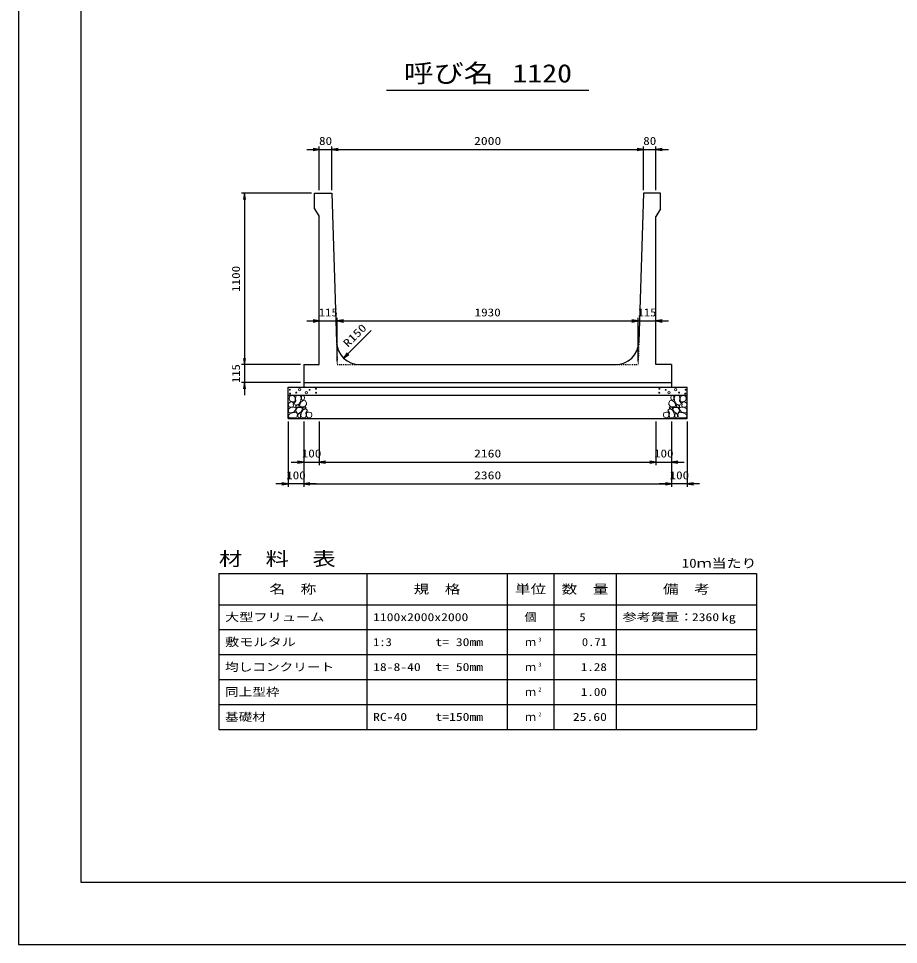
# Model space of a CAD drawing. Units: millimetres at full size. Extents: x 0 to 16820, y 0 to 11880.
# Drawn here: x 0 to 5646, y 0 to 5940 of the extents above; entities that cross this region are included whole.
import ezdxf
from ezdxf.enums import TextEntityAlignment as Align

# ---------------------------------------------------------------- set-up
doc = ezdxf.new("R2010")
doc.units = ezdxf.units.MM
doc.linetypes.add('DASHED_SPACED', pattern=[12, 6, -6])
for name, color, linetype, lineweight in [('0_2', 7, 'Continuous', 25), ('D-DCR-HCHn', 4, 'Continuous', 9), ('D-MTR-FRAM', 7, 'Continuous', 25), ('D-MTR-LINE', 7, 'Continuous', 25), ('D-STR-DIM', 7, 'Continuous', 25), ('D-STR-STRn', 1, 'Continuous', 25), ('D-TTL', 2, 'Continuous', 25), ('D-TTL-TXT', 7, 'Continuous', 25)]:
    doc.layers.add(name, color=color, linetype=linetype, lineweight=lineweight)
doc.layers.add('D-MTR', color=7, linetype='Continuous')
doc.layers.add('D-MTR-TXT', color=7, linetype='Continuous')
doc.styles.add('ＭＳ ゴシック', font='')
doc.styles.get('ＭＳ ゴシック').set_extended_font_data('MS Gothic')

# ---------------------------------------------------------------- blocks, each defined once
blk = doc.blocks.new('open_arrow')
at = {"color": 0, "linetype": 'Continuous', "lineweight": -2}
blk.add_lwpolyline([(7.5, 1.25), (0, 0), (7.5, -1.25)], dxfattribs=at)

msp = doc.modelspace()

# ---------------------------------------------------------------- linework, layer by layer
at = {"layer": '0_2'}
for p, q in [((1830, 3354.775), (1830, 3074.775)), ((1930, 3354.775), (1930, 3074.775)), ((1930, 3354.775), (1930, 3074.775)), ((4090, 3354.775), (4090, 3074.775)), ((1750, 3094.775), (2010, 3094.775)), ((1930, 3094.775), (4090, 3094.775))]:
    msp.add_line(p, q, dxfattribs=at)
at = {"layer": 'D-DCR-HCHn'}
for points in [[(1768.399, 3518.471), (1752.796, 3521.938), (1738.928, 3515.003), (1737.194, 3499.401), (1740.661, 3487.266), (1757.997, 3482.065), (1770.132, 3482.065), (1775.333, 3490.733), (1775.333, 3509.803)], [(1782.267, 3520.204), (1777.067, 3504.602), (1778.8, 3487.266), (1766.665, 3468.196), (1782.267, 3459.529), (1799.603, 3468.196), (1810.005, 3482.065), (1813.472, 3504.602), (1810.005, 3516.737), (1799.603, 3521.938)], [(1815.206, 3516.737), (1815.206, 3495.934), (1823.874, 3490.733), (1832.542, 3495.934), (1834.275, 3508.069), (1832.542, 3518.471), (1820.407, 3521.938)], [(4204.794, 3516.737), (4204.794, 3495.934), (4196.126, 3490.733), (4187.458, 3495.934), (4185.725, 3508.069), (4187.458, 3518.471), (4199.593, 3521.938)], [(4237.733, 3520.204), (4242.933, 3504.602), (4241.2, 3487.266), (4253.335, 3468.196), (4237.733, 3459.529), (4220.397, 3468.196), (4209.995, 3482.065), (4206.528, 3504.602), (4209.995, 3516.737), (4220.397, 3521.938)], [(4251.601, 3518.471), (4267.204, 3521.938), (4281.072, 3515.003), (4282.806, 3499.401), (4279.339, 3487.266), (4262.003, 3482.065), (4249.868, 3482.065), (4244.667, 3490.733), (4244.667, 3509.803)], [(1735.46, 3475.131), (1730.26, 3459.529), (1737.194, 3449.127), (1754.53, 3447.393), (1766.366, 3452.475), (1761.464, 3464.729), (1764.932, 3471.664), (1757.997, 3478.598), (1747.596, 3482.065)], [(1768.366, 3417.532), (1781.208, 3436.794), (1779.603, 3441.609), (1761.946, 3446.425), (1745.894, 3444.82), (1734.658, 3435.189), (1733.052, 3423.952), (1734.658, 3412.716), (1747.499, 3409.506)], [(1785.735, 3459.529), (1777.067, 3452.594), (1780.534, 3447.393), (1792.669, 3447.393), (1797.87, 3449.127), (1801.337, 3456.061), (1796.136, 3461.262)], [(1811.739, 3478.598), (1803.071, 3457.795), (1810.005, 3449.127), (1830.808, 3449.127), (1839.476, 3452.594), (1848.144, 3464.729), (1848.144, 3475.131), (1839.476, 3489), (1829.074, 3490.733)], [(1837.389, 3435.189), (1845.415, 3441.609), (1842.204, 3446.425), (1830.968, 3446.425), (1826.153, 3444.82), (1822.942, 3438.399), (1827.758, 3433.583)], [(4208.261, 3478.598), (4216.929, 3457.795), (4209.995, 3449.127), (4189.192, 3449.127), (4180.524, 3452.594), (4171.856, 3464.729), (4171.856, 3475.131), (4180.524, 3489), (4190.926, 3490.733)], [(4182.611, 3435.189), (4174.585, 3441.609), (4177.796, 3446.425), (4189.032, 3446.425), (4193.847, 3444.82), (4197.058, 3438.399), (4192.242, 3433.583)], [(4234.265, 3459.529), (4242.933, 3452.594), (4239.466, 3447.393), (4227.331, 3447.393), (4222.13, 3449.127), (4218.663, 3456.061), (4223.864, 3461.262)], [(4251.634, 3417.532), (4238.792, 3436.794), (4240.397, 3441.609), (4258.054, 3446.425), (4274.106, 3444.82), (4285.342, 3435.189), (4286.948, 3423.952), (4285.342, 3412.716), (4272.501, 3409.506)], [(4284.54, 3475.131), (4289.74, 3459.529), (4282.806, 3449.127), (4265.47, 3447.393), (4253.634, 3452.475), (4258.536, 3464.729), (4255.068, 3471.664), (4262.003, 3478.598), (4272.404, 3482.065)], [(1774.787, 3377.402), (1786.023, 3382.218), (1789.234, 3398.27), (1782.813, 3409.506), (1771.577, 3412.716), (1757.13, 3411.111), (1741.078, 3404.69), (1733.052, 3395.059), (1733.052, 3383.823), (1737.868, 3377.402), (1757.13, 3379.007)], [(1813.311, 3417.532), (1821.337, 3436.794), (1814.916, 3444.82), (1795.654, 3444.82), (1787.628, 3441.609), (1779.603, 3430.373), (1779.603, 3420.742), (1787.628, 3407.901), (1797.259, 3406.295)], [(1810.101, 3382.218), (1810.101, 3401.48), (1802.075, 3406.295), (1794.049, 3401.48), (1792.444, 3390.244), (1794.049, 3380.613), (1805.285, 3377.402)], [(1840.599, 3379.007), (1845.415, 3393.454), (1843.81, 3409.506), (1855.046, 3427.163), (1840.599, 3435.189), (1824.548, 3427.163), (1814.916, 3414.321), (1811.706, 3393.454), (1814.916, 3382.218), (1824.548, 3377.402)], [(1853.441, 3380.613), (1867.887, 3377.402), (1880.729, 3383.823), (1882.334, 3398.27), (1879.124, 3409.506), (1863.072, 3414.321), (1851.836, 3414.321), (1847.02, 3406.295), (1847.02, 3388.638)], [(4166.559, 3380.613), (4152.113, 3377.402), (4139.271, 3383.823), (4137.666, 3398.27), (4140.876, 3409.506), (4156.928, 3414.321), (4168.164, 3414.321), (4172.98, 3406.295), (4172.98, 3388.638)], [(4179.401, 3379.007), (4174.585, 3393.454), (4176.19, 3409.506), (4164.954, 3427.163), (4179.401, 3435.189), (4195.452, 3427.163), (4205.084, 3414.321), (4208.294, 3393.454), (4205.084, 3382.218), (4195.452, 3377.402)], [(4206.689, 3417.532), (4198.663, 3436.794), (4205.084, 3444.82), (4224.346, 3444.82), (4232.372, 3441.609), (4240.397, 3430.373), (4240.397, 3420.742), (4232.372, 3407.901), (4222.741, 3406.295)], [(4209.899, 3382.218), (4209.899, 3401.48), (4217.925, 3406.295), (4225.951, 3401.48), (4227.556, 3390.244), (4225.951, 3380.613), (4214.715, 3377.402)], [(4245.213, 3377.402), (4233.977, 3382.218), (4230.766, 3398.27), (4237.187, 3409.506), (4248.423, 3412.716), (4262.87, 3411.111), (4278.922, 3404.69), (4286.948, 3395.059), (4286.948, 3383.823), (4282.132, 3377.402), (4262.87, 3379.007)]]:
    msp.add_lwpolyline(points, close=True, dxfattribs=at)
for centre, radius in [((1803.336, 3558.73), 7.5), ((1908.131, 3564.781), 3), ((4111.869, 3564.781), 3), ((4216.664, 3558.73), 7.5), ((1740.727, 3558.73), 3), ((1741.869, 3533.685), 3), ((1782.292, 3540.527), 3), ((1846.664, 3539.736), 7.5), ((1867.708, 3557.939), 3), ((1909.273, 3539.736), 3), ((4110.727, 3539.736), 3), ((4152.292, 3557.939), 3), ((4173.336, 3539.736), 7.5), ((4237.708, 3540.527), 3), ((4278.131, 3533.685), 3), ((4279.273, 3558.73), 3)]:
    msp.add_circle(centre, radius, dxfattribs=at)
at = {"layer": 'D-MTR-FRAM'}
for p, q in [((1285, 2379.775), (4735, 2379.775)), ((1285, 2379.775), (1285, 1379.775)), ((4735, 2379.775), (4735, 1379.775)), ((1285, 1379.775), (4735, 1379.775))]:
    msp.add_line(p, q, dxfattribs=at)
at = {"layer": 'D-MTR-LINE'}
for p, q in [((2235, 2379.775), (2235, 1379.775)), ((3135, 2379.775), (3135, 1379.775)), ((3435, 2379.775), (3435, 1379.775)), ((3835, 2379.775), (3835, 1379.775)), ((1285, 2179.775), (4735, 2179.775)), ((1285, 2019.775), (4735, 2019.775)), ((1285, 1859.775), (4735, 1859.775)), ((1285, 1699.775), (4735, 1699.775)), ((1285, 1539.775), (4735, 1539.775))]:
    msp.add_line(p, q, dxfattribs=at)
at = {"layer": 'D-STR-DIM'}
for p, q in [((1930, 4839.775), (1930, 5119.775)), ((2010, 4839.775), (2010, 5119.775)), ((2010, 4839.775), (2010, 5119.775)), ((4010, 4839.775), (4010, 5119.775)), ((4010, 4839.775), (4010, 5119.775)), ((4090, 4839.775), (4090, 5119.775)), ((1850, 5099.775), (2090, 5099.775)), ((2010, 5099.775), (4010, 5099.775)), ((3930, 5099.775), (4170, 5099.775)), ((1880, 4819.775), (1430, 4819.775)), ((1450, 4819.775), (1450, 3719.775)), ((1850, 3999.775), (2125, 3999.775)), ((2045, 3739.775), (2045, 4019.775)), ((2045, 3739.775), (2045, 4019.775)), ((2045, 3999.775), (3975, 3999.775)), ((3895, 3999.775), (4170, 3999.775)), ((3975, 3739.775), (3975, 4019.775)), ((3975, 3739.775), (3975, 4019.775)), ((2085.937, 3762.036), (2262.714, 3938.812)), ((1450, 3799.775), (1450, 3524.775)), ((1810, 3719.775), (1430, 3719.775)), ((1810, 3719.775), (1430, 3719.775)), ((1810, 3604.775), (1430, 3604.775)), ((1730, 3354.775), (1730, 2934.775)), ((1830, 3354.775), (1830, 2934.775)), ((1830, 3354.775), (1830, 2934.775)), ((4090, 3354.775), (4090, 3074.775)), ((4190, 3354.775), (4190, 2934.775)), ((4190, 3354.775), (4190, 2934.775)), ((4190, 3354.775), (4190, 3074.775)), ((4290, 3354.775), (4290, 2934.775)), ((4010, 3094.775), (4270, 3094.775)), ((1910, 2954.775), (1650, 2954.775)), ((1830, 2954.775), (4190, 2954.775)), ((4370, 2954.775), (4110, 2954.775))]:
    msp.add_line(p, q, dxfattribs=at)
at = {"layer": 'D-STR-STRn'}
for p, q in [((1900, 4819.775), (2010, 4819.775)), ((1900, 4719.775), (1900, 4819.775)), ((2010, 4819.775), (2040.379, 3865.005)), ((4010, 4819.775), (3979.621, 3865.005)), ((4120, 4819.775), (4010, 4819.775)), ((4120, 4719.775), (4120, 4819.775)), ((1900, 4719.775), (1930, 4669.775)), ((4120, 4719.775), (4090, 4669.775)), ((1930, 3719.775), (1930, 4669.775)), ((4090, 3719.775), (4090, 4669.775)), ((1830, 3719.775), (1830, 3604.775)), ((1830, 3719.775), (1930, 3719.775)), ((2190.303, 3719.775), (3829.697, 3719.775)), ((4190, 3719.775), (4090, 3719.775)), ((4190, 3719.775), (4190, 3604.775)), ((1730, 3374.775), (1730, 3574.775)), ((1730, 3574.775), (4290, 3574.775)), ((1830, 3604.775), (4190, 3604.775)), ((1830, 3604.775), (1830, 3574.775)), ((4190, 3604.775), (4190, 3574.775)), ((4290, 3374.775), (4290, 3574.775)), ((1730, 3524.775), (4290, 3524.775)), ((1730, 3374.775), (4290, 3374.775))]:
    msp.add_line(p, q, dxfattribs=at)
at = {"layer": 'D-STR-STRn', "color": 2, "linetype": 'DASHED_SPACED'}
for p, q in [((2040.379, 3865.005), (2045, 3719.775)), ((3979.621, 3865.005), (3975, 3719.775)), ((2045, 3719.775), (2190.303, 3719.775)), ((3829.697, 3719.775), (3975, 3719.775))]:
    msp.add_line(p, q, dxfattribs=at)
at = {"layer": 'D-STR-STRn'}
for centre, start, end in [((2190.303, 3869.775), 181.82243, 270), ((3829.697, 3869.775), 270, 358.17757)]:
    msp.add_arc(centre, 150, start, end, dxfattribs=at)
at = {"layer": 'D-TTL'}
for points in [[(0, 0), (16820, 0), (16820, 11880), (0, 11880)], [(400, 400), (16420, 400), (16420, 11480), (400, 11480)]]:
    msp.add_lwpolyline(points, close=True, dxfattribs=at)
at = {"layer": 'D-TTL-TXT'}
msp.add_line((2360, 5479.775), (3660, 5479.775), dxfattribs=at)

# ---------------------------------------------------------------- block references
at = {"layer": '0_2', "xscale": 5.33, "yscale": 5.33, "rotation": 180}
for p in [(1830, 3094.775), (4090, 3094.775)]:
    msp.add_blockref('open_arrow', p, dxfattribs=at)
at = {"layer": '0_2', "xscale": 5.33, "yscale": 5.33}
msp.add_blockref('open_arrow', (1930, 3094.775), dxfattribs=at)
msp.add_blockref('open_arrow', (1930, 3094.775), dxfattribs=at)
at = {"layer": 'D-STR-DIM', "xscale": 5.33, "yscale": 5.33}
for p, rotation in [((1930, 5099.775), 180), ((4010, 5099.775), 180), ((4010, 5099.775), 180), ((1450, 4819.775), 270), ((1930, 3999.775), 180), ((3975, 3999.775), 180), ((3975, 3999.775), 180), ((1450, 3719.775), 90), ((1450, 3719.775), 90), ((2085.937, 3762.036), 45), ((1450, 3604.775), 270), ((4090, 3094.775), 180), ((1730, 2954.775), 180), ((4190, 2954.775), 180), ((4190, 2954.775), 180)]:
    msp.add_blockref('open_arrow', p, dxfattribs=dict(at, rotation=rotation))
for p in [(2010, 5099.775), (2010, 5099.775), (4090, 5099.775), (2045, 3999.775), (2045, 3999.775), (4090, 3999.775), (4190, 3094.775), (1830, 2954.775), (1830, 2954.775), (4290, 2954.775)]:
    msp.add_blockref('open_arrow', p, dxfattribs=at)

# ---------------------------------------------------------------- texts
at = {"layer": '0_2', "style": 'ＭＳ ゴシック'}
for s, width, p in [('100', 1.2, (1880, 3149.775)), ('2160', 1.25, (3010, 3149.775))]:
    msp.add_text(s, height=51.32, dxfattribs=dict(at, width=width)).set_placement(p, align=Align.MIDDLE_CENTER)
at = {"layer": 'D-MTR', "style": 'ＭＳ ゴシック', "width": 1.25}
msp.add_text('材\u3000料\u3000表', height=87.98, dxfattribs=at).set_placement((1285, 2403.775), align=Align.BOTTOM_LEFT)
at = {"layer": 'D-MTR', "style": 'ＭＳ ゴシック', "width": 1.2}
msp.add_text('10ｍ当たり', height=58.65, dxfattribs=at).set_placement((4735, 2399.108), align=Align.BOTTOM_RIGHT)
at = {"layer": 'D-MTR-TXT', "style": 'ＭＳ ゴシック'}
for s, height, width, p in [('名\u3000称', 58.65, 1.25, (1760, 2279.775)), ('規\u3000格', 58.65, 1.25, (2685, 2279.775)), ('単位', 58.65, 1.25, (3285, 2279.775)), ('数\u3000量', 58.65, 1.25, (3635, 2279.775)), ('備\u3000考', 58.65, 1.25, (4285, 2279.775)), ('個', 51.32, 1.1, (3285, 2099.775))]:
    msp.add_text(s, height=height, dxfattribs=dict(at, width=width)).set_placement(p, align=Align.MIDDLE_CENTER)
for s, width, p in [('大型フリューム', 1.3, (1325, 2099.775)), ('1100x2000x2000', 1.25, (2275, 2099.775)), ('参考質量：    kg', 1.3, (3875, 2099.775)), ('敷モルタル', 1.3, (1325, 1939.775)), ('1:3', 1.15, (2275, 1939.775)), ('t= 30mm', 1.25, (2675, 1939.775)), ('均しコンクリート', 1.25, (1325, 1779.775)), ('18-8-40', 1.25, (2275, 1779.775)), ('t= 50mm', 1.25, (2675, 1779.775)), ('同上型枠', 1.25, (1325, 1619.775)), ('基礎材', 1.25, (1325, 1459.775)), ('RC-40', 1.25, (2275, 1459.775)), ('t=150mm', 1.25, (2675, 1459.775))]:
    msp.add_text(s, height=51.32, dxfattribs=dict(at, width=width)).set_placement(p, align=Align.MIDDLE_LEFT)
for s, width, p in [('5', 1.15, (3638.553, 2099.775)), ('2360', 1.25, (4495, 2099.775)), ('0.71', 1.15, (3775, 1939.775)), ('1.28', 1.2, (3775, 1779.775)), ('1.00', 1.2, (3775, 1619.775)), ('25.60', 1.25, (3775, 1459.775))]:
    msp.add_text(s, height=51.32, dxfattribs=dict(at, width=width)).set_placement(p, align=Align.MIDDLE_RIGHT)
at = {"layer": 'D-MTR-TXT', "style": 'ＭＳ ゴシック', "width": 1.15}
for s, p in [('3', (3335, 1935.108)), ('3', (3335, 1775.108)), ('2', (3335, 1615.108)), ('2', (3335, 1455.108))]:
    msp.add_text(s, height=25.66, dxfattribs=at).set_placement(p, align=Align.BOTTOM_LEFT)
at = {"layer": 'D-MTR-TXT', "style": 'ＭＳ ゴシック'}
for p in [(3285, 1939.775), (3285, 1779.775), (3285, 1619.775), (3285, 1459.775)]:
    msp.add_text('ｍ', height=51.32, dxfattribs=at).set_placement(p, align=Align.MIDDLE_CENTER)
at = {"layer": 'D-STR-DIM', "style": 'ＭＳ ゴシック'}
for s, width, p in [('80', 1.2, (1970, 5154.775)), ('2000', 1.25, (3010, 5154.775)), ('80', 1.2, (4050, 5154.775)), ('115', 1.15, (1987.5, 4054.775)), ('1930', 1.2, (3010, 4054.775)), ('115', 1.15, (4032.5, 4054.775)), ('100', 1.2, (4140, 3149.775)), ('100', 1.2, (1780, 3009.775)), ('2360', 1.25, (3010, 3009.775)), ('100', 1.2, (4240, 3009.775))]:
    msp.add_text(s, height=51.32, dxfattribs=dict(at, width=width)).set_placement(p, align=Align.MIDDLE_CENTER)
for s, width, p in [('1100', 1.2, (1395, 4269.775)), ('115', 1.15, (1395, 3662.275))]:
    msp.add_text(s, height=51.32, rotation=90, dxfattribs=dict(at, width=width)).set_placement(p, align=Align.MIDDLE_CENTER)
at = {"layer": 'D-STR-DIM', "style": 'ＭＳ ゴシック', "width": 1.25}
msp.add_text('R150', height=51.32, rotation=45, dxfattribs=at).set_placement((2124.877, 3816.061), align=Align.BOTTOM_LEFT)
at = {"layer": 'D-TTL-TXT', "style": 'ＭＳ ゴシック', "width": 1.2}
for s, p in [('呼び名', (2760, 5494.775)), ('1120', (3360, 5494.775))]:
    msp.add_text(s, height=117.3, dxfattribs=at).set_placement(p, align=Align.BOTTOM_CENTER)

doc.saveas('drawing.dxf')
